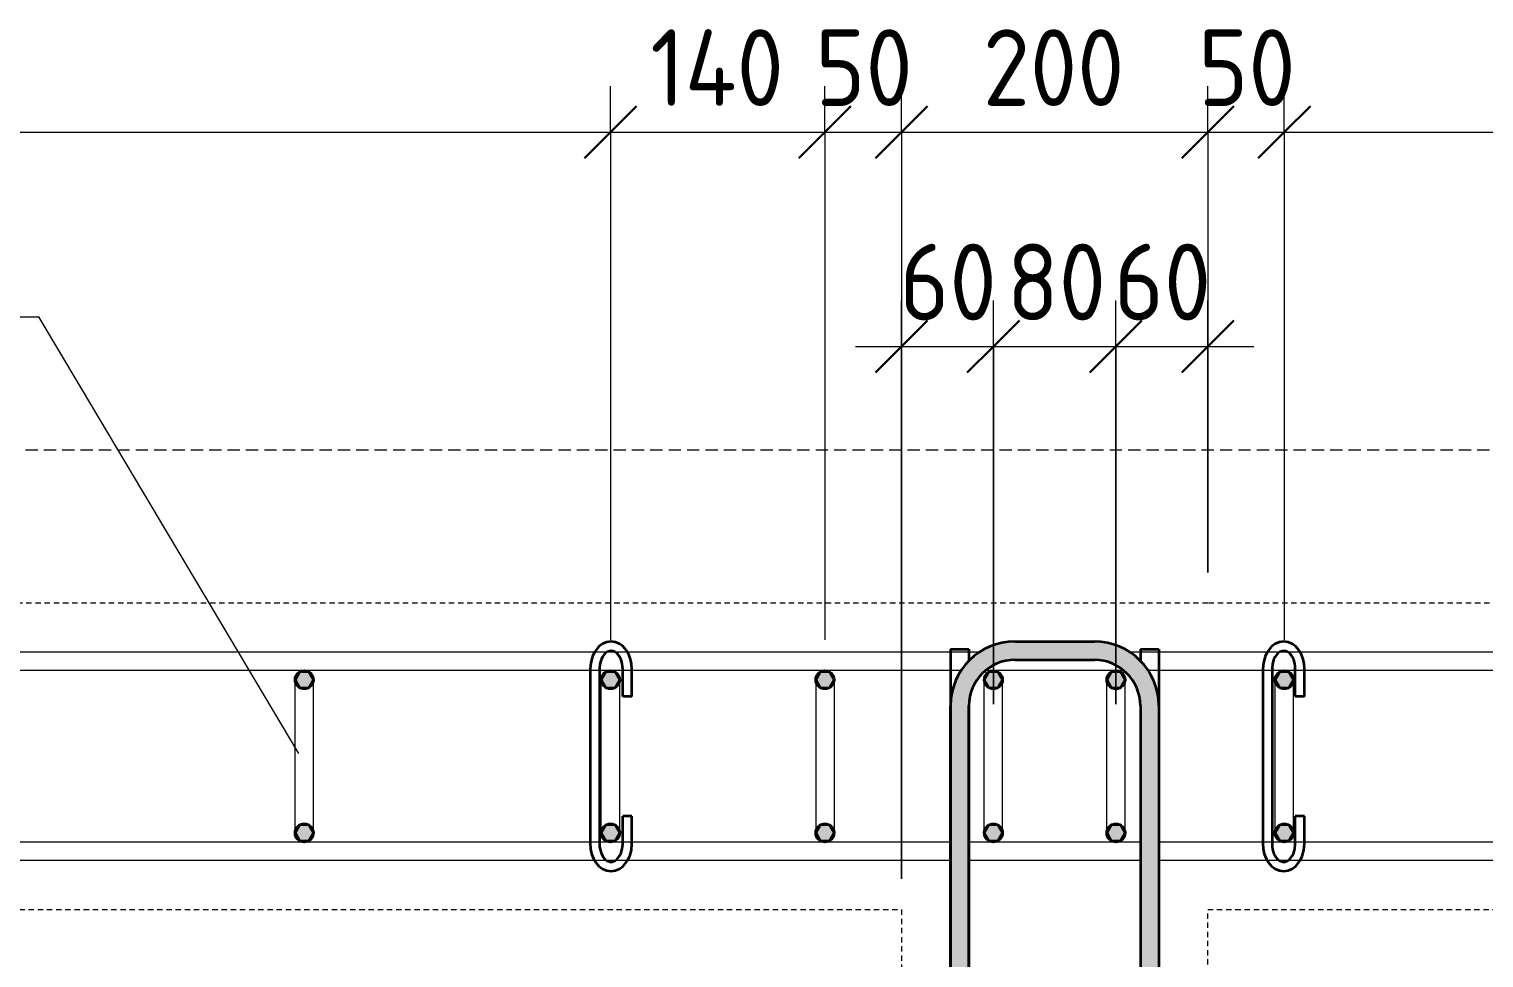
# Model space of a CAD drawing. Header units: millimetres. Extents: x 29094 to 49369, y -2577 to 78616.
# Drawn here: x 31110 to 32060, y 77793 to 78400 of the extents above; entities that cross this region are included whole.
import ezdxf

# ---------------------------------------------------------------- set-up
doc = ezdxf.new("R2010")
doc.units = ezdxf.units.MM
doc.linetypes.add('01 Штриховая _4 мм_', pattern=[6, 3.5, -2.5])
doc.linetypes.add('01 Штриховая _8 мм_', pattern=[12, 8, -4])
for name, color, linetype, lineweight in [('AA_Dim', 7, 'Continuous', 9), ('AA_Dim-20', 7, 'Continuous', 9), ('AA_Vinoska', 7, 'Continuous', 9), ('KR_Armatura', 7, 'Continuous', 20), ('KR_Armatura_Tonkie', 7, 'Continuous', 20)]:
    doc.layers.add(name, color=color, linetype=linetype, lineweight=lineweight)
doc.layers.add('AF_Stena_Опалубка', color=7, linetype='Continuous', lineweight=20, true_color=0x0063c6)
doc.layers.add('KR_Fundament', color=7, linetype='Continuous', lineweight=20, true_color=0x804000)
doc.styles.add('ISOCPEUR_2', font='isocpeur.TTF', dxfattribs={"width": 0.9, "height": 50})
doc.dimstyles.new('00_Точн_3_знака__прозр_', dxfattribs={"dimscale": 304.8, "dimtxt": 50.137748, "dimasz": 0.111549, "dimexe": 0.098425, "dimexo": 0.065617, "dimgap": 0.006562, "dimtad": 1, "dimdec": 3, "dimrnd": 0.001, "dimdsep": 46, "dimtxsty": 'ISOCPEUR_2', "dimblk1": 'OBLIQUE', "dimblk2": 'OBLIQUE', "dimsah": 1, "dimcen": 0.09, "dimdle": 0.098425, "dimazin": 0, "dimtfac": 1, "dimtdec": 4, "dimtix": 1, "dimtmove": 0, "dimatfit": 3, "dimfxl": 1, "dimtvp": 1, "dimtolj": 1, "dimtzin": 0, "dimlwd": 18, "dimlwe": 18, "dimarcsym": 2})

# ---------------------------------------------------------------- blocks, each defined once
blk = doc.blocks.new('DIMBLOCK5-План армирования стен')
at = {"layer": 'AA_Dim-20', "color": 30, "lineweight": 18, "true_color": 0xff8000, "transparency": 16777216}
for p, q in [((30090.06, 78332.62), (30090.06, 78362.62)), ((31490.06, 78332.62), (31490.06, 78362.62)), ((31630.06, 78332.62), (31630.06, 78362.62)), ((30090.06, 78332.62), (31490.06, 78332.62)), ((30090.06, 78332.62), (30090.06, 78001)), ((31490.06, 78332.62), (31490.06, 78001)), ((31630.06, 78332.62), (31630.06, 78001))]:
    blk.add_line(p, q, dxfattribs=at)
at = {"layer": 'AA_Dim-20', "color": 30, "lineweight": 30, "true_color": 0xff8000, "transparency": 16777216}
for p, q in [((30090.06, 78332.62), (30107.06, 78349.62)), ((31490.06, 78332.62), (31507.06, 78349.62)), ((31630.06, 78332.62), (31647.06, 78349.62)), ((30090.06, 78332.62), (30073.06, 78315.62)), ((31490.06, 78332.62), (31473.06, 78315.62)), ((31630.06, 78332.62), (31613.06, 78315.62))]:
    blk.add_line(p, q, dxfattribs=at)
at = {"layer": 'AA_Dim-20', "color": 0, "lineweight": 18, "transparency": 16777216, "insert": (30636.81, 78399.76), "char_height": 50, "width": 367.803, "attachment_point": 1, "line_spacing_factor": 1.135194, "style": 'ISOCPEUR_2'}
blk.add_mtext('7х200=1400', dxfattribs=at)
blk = doc.blocks.new('_None')
blk = doc.blocks.new('DIMBLOCK6-План армирования стен')
at = {"layer": 'AA_Dim-20', "color": 30, "lineweight": 18, "true_color": 0xff8000, "transparency": 16777216}
for p, q in [((31490.06, 78332.62), (31490.06, 78362.62)), ((31630.06, 78332.62), (31630.06, 78362.62)), ((31680.06, 78332.62), (31680.06, 78362.62)), ((31490.06, 78332.62), (31630.06, 78332.62)), ((31490.06, 78332.62), (31490.06, 78001)), ((31630.06, 78332.62), (31630.06, 78001)), ((31680.06, 78332.62), (31680.06, 77845))]:
    blk.add_line(p, q, dxfattribs=at)
at = {"layer": 'AA_Dim-20', "color": 30, "lineweight": 30, "true_color": 0xff8000, "transparency": 16777216}
for p, q in [((31490.06, 78332.62), (31507.06, 78349.62)), ((31630.06, 78332.62), (31647.06, 78349.62)), ((31680.06, 78332.62), (31697.06, 78349.62)), ((31490.06, 78332.62), (31473.06, 78315.62)), ((31630.06, 78332.62), (31613.06, 78315.62)), ((31680.06, 78332.62), (31663.06, 78315.62))]:
    blk.add_line(p, q, dxfattribs=at)
at = {"layer": 'AA_Dim-20', "color": 0, "lineweight": 18, "transparency": 16777216, "insert": (31516.07, 78399.76), "char_height": 50, "width": 105.5731, "attachment_point": 1, "line_spacing_factor": 1.135194, "style": 'ISOCPEUR_2'}
blk.add_mtext('140', dxfattribs=at)
blk = doc.blocks.new('DIMBLOCK7-План армирования стен')
at = {"layer": 'AA_Dim-20', "color": 30, "lineweight": 18, "true_color": 0xff8000, "transparency": 16777216}
for p, q in [((31630.06, 78332.62), (31630.06, 78362.62)), ((31680.06, 78332.62), (31680.06, 78362.62)), ((31880.06, 78332.62), (31880.06, 78362.62)), ((31630.06, 78332.62), (31680.06, 78332.62)), ((31630.06, 78332.62), (31630.06, 78001)), ((31680.06, 78332.62), (31680.06, 77845)), ((31880.06, 78332.62), (31880.06, 78045))]:
    blk.add_line(p, q, dxfattribs=at)
at = {"layer": 'AA_Dim-20', "color": 30, "lineweight": 30, "true_color": 0xff8000, "transparency": 16777216}
for p, q in [((31630.06, 78332.62), (31647.06, 78349.62)), ((31680.06, 78332.62), (31697.06, 78349.62)), ((31880.06, 78332.62), (31897.06, 78349.62)), ((31630.06, 78332.62), (31613.06, 78315.62)), ((31680.06, 78332.62), (31663.06, 78315.62)), ((31880.06, 78332.62), (31863.06, 78315.62))]:
    blk.add_line(p, q, dxfattribs=at)
at = {"layer": 'AA_Dim-20', "color": 0, "lineweight": 18, "transparency": 16777216, "insert": (31623.84, 78399.76), "char_height": 50, "width": 74.9228, "attachment_point": 1, "line_spacing_factor": 1.135194, "style": 'ISOCPEUR_2'}
blk.add_mtext('50', dxfattribs=at)
blk = doc.blocks.new('DIMBLOCK8-План армирования стен')
at = {"layer": 'AA_Dim-20', "color": 30, "lineweight": 18, "true_color": 0xff8000, "transparency": 16777216}
for p, q in [((31680.06, 78332.62), (31680.06, 78362.62)), ((31880.06, 78332.62), (31880.06, 78362.62)), ((31930.06, 78332.62), (31930.06, 78362.62)), ((31680.06, 78332.62), (31880.06, 78332.62)), ((31680.06, 78332.62), (31680.06, 77845)), ((31880.06, 78332.62), (31880.06, 78045)), ((31930.06, 78332.62), (31930.06, 78001))]:
    blk.add_line(p, q, dxfattribs=at)
at = {"layer": 'AA_Dim-20', "color": 30, "lineweight": 30, "true_color": 0xff8000, "transparency": 16777216}
for p, q in [((31680.06, 78332.62), (31697.06, 78349.62)), ((31880.06, 78332.62), (31897.06, 78349.62)), ((31930.06, 78332.62), (31947.06, 78349.62)), ((31680.06, 78332.62), (31663.06, 78315.62)), ((31880.06, 78332.62), (31863.06, 78315.62)), ((31930.06, 78332.62), (31913.06, 78315.62))]:
    blk.add_line(p, q, dxfattribs=at)
at = {"layer": 'AA_Dim-20', "color": 0, "lineweight": 18, "transparency": 16777216, "insert": (31733.23, 78399.76), "char_height": 50, "width": 112.3842, "attachment_point": 1, "line_spacing_factor": 1.135194, "style": 'ISOCPEUR_2'}
blk.add_mtext('200', dxfattribs=at)
blk = doc.blocks.new('DIMBLOCK9-План армирования стен')
at = {"layer": 'AA_Dim-20', "color": 30, "lineweight": 18, "true_color": 0xff8000, "transparency": 16777216}
for p, q in [((31880.06, 78332.62), (31880.06, 78362.62)), ((31930.06, 78332.62), (31930.06, 78362.62)), ((31880.06, 78332.62), (31930.06, 78332.62)), ((31880.06, 78332.62), (31880.06, 78045)), ((31930.06, 78332.62), (31930.06, 78001))]:
    blk.add_line(p, q, dxfattribs=at)
at = {"layer": 'AA_Dim-20', "color": 30, "lineweight": 30, "true_color": 0xff8000, "transparency": 16777216}
for p, q in [((31880.06, 78332.62), (31897.06, 78349.62)), ((31930.06, 78332.62), (31947.06, 78349.62)), ((31880.06, 78332.62), (31863.06, 78315.62)), ((31930.06, 78332.62), (31913.06, 78315.62))]:
    blk.add_line(p, q, dxfattribs=at)
at = {"layer": 'AA_Dim-20', "color": 0, "lineweight": 18, "transparency": 16777216, "insert": (31873.84, 78399.76), "char_height": 50, "width": 74.9228, "attachment_point": 1, "line_spacing_factor": 1.135194, "style": 'ISOCPEUR_2'}
blk.add_mtext('50', dxfattribs=at)
blk = doc.blocks.new('DIMBLOCK10-План армирования стен')
at = {"layer": 'AA_Dim-20', "color": 30, "lineweight": 18, "true_color": 0xff8000, "transparency": 16777216}
for p, q in [((31930.06, 78332.62), (31930.06, 78362.62)), ((33930.06, 78332.62), (33930.06, 78362.62)), ((34030.06, 78332.62), (34030.06, 78362.62)), ((31930.06, 78332.62), (33930.06, 78332.62)), ((31930.06, 78332.62), (31930.06, 78001)), ((33930.06, 78332.62), (33930.06, 78001)), ((34030.06, 78332.62), (34030.06, 78001))]:
    blk.add_line(p, q, dxfattribs=at)
at = {"layer": 'AA_Dim-20', "color": 30, "lineweight": 30, "true_color": 0xff8000, "transparency": 16777216}
for p, q in [((31930.06, 78332.62), (31947.06, 78349.62)), ((33930.06, 78332.62), (33947.06, 78349.62)), ((34030.06, 78332.62), (34047.06, 78349.62)), ((31930.06, 78332.62), (31913.06, 78315.62)), ((33930.06, 78332.62), (33913.06, 78315.62)), ((34030.06, 78332.62), (34013.06, 78315.62))]:
    blk.add_line(p, q, dxfattribs=at)
at = {"layer": 'AA_Dim-20', "color": 0, "lineweight": 18, "transparency": 16777216, "insert": (32763.09, 78399.76), "char_height": 50, "width": 400.7236, "attachment_point": 1, "line_spacing_factor": 1.135194, "style": 'ISOCPEUR_2'}
blk.add_mtext('10х200=2000', dxfattribs=at)
blk = doc.blocks.new('DIMBLOCK40-План армирования стен')
at = {"layer": 'AA_Dim-20', "color": 30, "lineweight": 18, "true_color": 0xff8000, "transparency": 16777216}
for p, q in [((31680.06, 77845), (31680.06, 78222.62)), ((31740.06, 77959), (31740.06, 78222.62)), ((31650.06, 78192.62), (31740.06, 78192.62)), ((31680.06, 78192.62), (31680.06, 77845)), ((31740.06, 78192.62), (31740.06, 77959))]:
    blk.add_line(p, q, dxfattribs=at)
at = {"layer": 'AA_Dim-20', "color": 30, "lineweight": 30, "true_color": 0xff8000, "transparency": 16777216}
for p, q in [((31680.06, 78192.62), (31697.06, 78209.62)), ((31740.06, 78192.62), (31757.06, 78209.62)), ((31680.06, 78192.62), (31663.06, 78175.62)), ((31740.06, 78192.62), (31723.06, 78175.62))]:
    blk.add_line(p, q, dxfattribs=at)
at = {"layer": 'AA_Dim-20', "color": 0, "lineweight": 18, "transparency": 16777216, "insert": (31678.84, 78259.76), "char_height": 50, "width": 74.9228, "attachment_point": 1, "line_spacing_factor": 1.135194, "style": 'ISOCPEUR_2'}
blk.add_mtext('60', dxfattribs=at)
blk = doc.blocks.new('_Oblique')
at = {"color": 0, "linetype": 'ByBlock', "lineweight": -2}
blk.add_line((-0.5, -0.5), (0.5, 0.5), dxfattribs=at)
blk = doc.blocks.new('DIMBLOCK41-План армирования стен')
at = {"layer": 'AA_Dim-20', "color": 30, "lineweight": 18, "true_color": 0xff8000, "transparency": 16777216}
for p, q in [((31740.06, 77959), (31740.06, 78222.62)), ((31820.06, 77959), (31820.06, 78222.62)), ((31740.06, 78192.62), (31820.06, 78192.62)), ((31740.06, 78192.62), (31740.06, 77959)), ((31820.06, 78192.62), (31820.06, 77959))]:
    blk.add_line(p, q, dxfattribs=at)
at = {"layer": 'AA_Dim-20', "color": 30, "lineweight": 30, "true_color": 0xff8000, "transparency": 16777216}
for p, q in [((31740.06, 78192.62), (31757.06, 78209.62)), ((31820.06, 78192.62), (31837.06, 78209.62)), ((31740.06, 78192.62), (31723.06, 78175.62)), ((31820.06, 78192.62), (31803.06, 78175.62))]:
    blk.add_line(p, q, dxfattribs=at)
at = {"layer": 'AA_Dim-20', "color": 0, "lineweight": 18, "transparency": 16777216, "insert": (31748.84, 78259.76), "char_height": 50, "width": 74.9228, "attachment_point": 1, "line_spacing_factor": 1.135194, "style": 'ISOCPEUR_2'}
blk.add_mtext('80', dxfattribs=at)
blk = doc.blocks.new('DIMBLOCK42-План армирования стен')
at = {"layer": 'AA_Dim-20', "color": 30, "lineweight": 18, "true_color": 0xff8000, "transparency": 16777216}
for p, q in [((31820.06, 77959), (31820.06, 78222.62)), ((31880.06, 78045), (31880.06, 78222.62)), ((31820.06, 78192.62), (31910.06, 78192.62)), ((31820.06, 78192.62), (31820.06, 77959)), ((31880.06, 78192.62), (31880.06, 78045))]:
    blk.add_line(p, q, dxfattribs=at)
at = {"layer": 'AA_Dim-20', "color": 30, "lineweight": 30, "true_color": 0xff8000, "transparency": 16777216}
for p, q in [((31820.06, 78192.62), (31837.06, 78209.62)), ((31880.06, 78192.62), (31897.06, 78209.62)), ((31820.06, 78192.62), (31803.06, 78175.62)), ((31880.06, 78192.62), (31863.06, 78175.62))]:
    blk.add_line(p, q, dxfattribs=at)
at = {"layer": 'AA_Dim-20', "color": 0, "lineweight": 18, "transparency": 16777216, "insert": (31818.84, 78259.76), "char_height": 50, "width": 74.9228, "attachment_point": 1, "line_spacing_factor": 1.135194, "style": 'ISOCPEUR_2'}
blk.add_mtext('60', dxfattribs=at)
blk = doc.blocks.new('042_М_Арматуры - Диам длина поз _ Шаг-2260295-План армирования стен')
at = {"layer": 'AA_Vinoska'}
blk.add_line((-7, 0), (7, 0), dxfattribs=at)

msp = doc.modelspace()

# ---------------------------------------------------------------- hatches: boundary and pattern name
at = {"layer": 'KR_Armatura', "lineweight": 35}
h = msp.add_hatch(color=256, dxfattribs=at)
edge = h.paths.add_edge_path()
edge.add_arc((31290.0616, 77975), 6, 0, 360)
for points in [[(31287.0616, 77969.8038), (31293.0616, 77969.8038), (31296.0616, 77975), (31293.0616, 77980.1962), (31287.0616, 77980.1962), (31284.0616, 77975)], [(31492.153, 77969.8038), (31493.0616, 77969.8038), (31496.0616, 77975), (31493.0616, 77980.1962), (31487.0616, 77980.1962), (31484.0616, 77975), (31487.0616, 77969.8038)], [(31627.0616, 77969.8038), (31633.0616, 77969.8038), (31636.0616, 77975), (31633.0616, 77980.1962), (31627.0616, 77980.1962), (31624.0616, 77975)], [(31740.5901, 77969.8038), (31743.0616, 77969.8038), (31746.0616, 77975), (31743.0616, 77980.1962), (31737.0616, 77980.1962), (31734.0616, 77975), (31737.0616, 77969.8038)], [(31823.0616, 77969.8038), (31826.0616, 77975), (31823.0616, 77980.1962), (31817.0616, 77980.1962), (31814.0616, 77975), (31817.0616, 77969.8038)], [(31927.0616, 77969.8038), (31933.0616, 77969.8038), (31936.0616, 77975), (31933.0616, 77980.1962), (31927.0616, 77980.1962), (31924.0616, 77975)], [(31287.0616, 77869.8038), (31293.0616, 77869.8038), (31296.0616, 77875), (31293.0616, 77880.1962), (31287.0616, 77880.1962), (31284.0616, 77875)], [(31492.153, 77869.8038), (31493.0616, 77869.8038), (31496.0616, 77875), (31493.0616, 77880.1962), (31487.0616, 77880.1962), (31484.0616, 77875), (31487.0616, 77869.8038)], [(31627.0616, 77869.8038), (31633.0616, 77869.8038), (31636.0616, 77875), (31633.0616, 77880.1962), (31627.0616, 77880.1962), (31624.0616, 77875)], [(31740.5901, 77869.8038), (31743.0616, 77869.8038), (31746.0616, 77875), (31743.0616, 77880.1962), (31737.0616, 77880.1962), (31734.0616, 77875), (31737.0616, 77869.8038)], [(31823.0616, 77869.8038), (31826.0616, 77875), (31823.0616, 77880.1962), (31817.0616, 77880.1962), (31814.0616, 77875), (31817.0616, 77869.8038)], [(31927.0616, 77869.8038), (31933.0616, 77869.8038), (31936.0616, 77875), (31933.0616, 77880.1962), (31927.0616, 77880.1962), (31924.0616, 77875)]]:
    msp.add_hatch(color=256, dxfattribs=at).paths.add_polyline_path(points)
h = msp.add_hatch(color=256, dxfattribs=at)
edge = h.paths.add_edge_path()
edge.add_arc((31490.0616, 77975), 6, 0, 360)
h = msp.add_hatch(color=256, dxfattribs=at)
edge = h.paths.add_edge_path()
edge.add_arc((31630.0616, 77975), 6, 0, 360)
h = msp.add_hatch(color=256, dxfattribs=at)
edge = h.paths.add_edge_path()
edge.add_arc((31740.0616, 77975), 6, 0, 360)
h = msp.add_hatch(color=256, dxfattribs=at)
edge = h.paths.add_edge_path()
edge.add_arc((31820.0616, 77975), 6, 0, 360)
h = msp.add_hatch(color=256, dxfattribs=at)
edge = h.paths.add_edge_path()
edge.add_arc((31930.0616, 77975), 6, 0, 360)
h = msp.add_hatch(color=256, dxfattribs=at)
edge = h.paths.add_edge_path()
edge.add_arc((31290.0616, 77875), 6, 0, 360)
h = msp.add_hatch(color=256, dxfattribs=at)
edge = h.paths.add_edge_path()
edge.add_arc((31490.0616, 77875), 6, 0, 360)
h = msp.add_hatch(color=256, dxfattribs=at)
edge = h.paths.add_edge_path()
edge.add_arc((31630.0616, 77875), 6, 0, 360)
h = msp.add_hatch(color=256, dxfattribs=at)
edge = h.paths.add_edge_path()
edge.add_arc((31740.0616, 77875), 6, 0, 360)
h = msp.add_hatch(color=256, dxfattribs=at)
edge = h.paths.add_edge_path()
edge.add_arc((31820.0616, 77875), 6, 0, 360)
h = msp.add_hatch(color=256, dxfattribs=at)
edge = h.paths.add_edge_path()
edge.add_arc((31930.0616, 77875), 6, 0, 360)
at = {"layer": 'KR_Armatura_Tonkie'}
for points in [[(31712.0616, 77958), (31724.0616, 77958), (31725.0838, 77965.7646), (31728.0808, 77973), (31732.8484, 77979.2132), (31739.0616, 77983.9808), (31746.297, 77986.9778), (31754.0616, 77988), (31754.0616, 78000), (31743.1912, 77998.5689), (31733.0616, 77994.3731), (31724.3631, 77987.6985), (31717.6885, 77979), (31713.4927, 77968.8704)], [(31806.0616, 77988), (31806.0616, 78000), (31754.0616, 78000), (31754.0616, 77988)], [(31836.0616, 77958), (31848.0616, 77958), (31846.6305, 77968.8704), (31842.4347, 77979), (31835.7601, 77987.6985), (31827.0616, 77994.3731), (31816.932, 77998.5689), (31806.0616, 78000), (31806.0616, 77988), (31813.8262, 77986.9778), (31821.0616, 77983.9808), (31827.2748, 77979.2132), (31832.0424, 77973), (31835.0394, 77965.7646)], [(31712.0616, 77500), (31724.0616, 77500), (31724.0616, 77958), (31712.0616, 77958), (31712.0616, 77522.4334)], [(31848.0616, 77500), (31848.0616, 77958), (31836.0616, 77958), (31836.0616, 77500)]]:
    msp.add_hatch(color=256, dxfattribs=at).paths.add_polyline_path(points)

# ---------------------------------------------------------------- linework, layer by layer
at = {"layer": 'AA_Vinoska'}
msp.add_line((31286.6356, 77926.9221), (31116.8145, 78212.0667), dxfattribs=at)
at = {"layer": 'AF_Stena_Опалубка', "linetype": '01 Штриховая _4 мм_'}
for p, q in [((31880.0616, 78025), (29940.0616, 78025)), ((34080.0616, 78025), (31880.0616, 78025)), ((29940.0616, 77825), (31680.0616, 77825)), ((31680.0616, 77825), (31680.0616, 76535)), ((31880.0616, 76535), (31880.0616, 77825)), ((31880.0616, 77825), (34080.0616, 77825))]:
    msp.add_line(p, q, dxfattribs=at)
at = {"layer": 'KR_Armatura', "lineweight": 35}
for p, q in [((31287.0616, 77980.1962), (31284.0616, 77975)), ((31284.0616, 77975), (31287.0616, 77969.8038)), ((31293.0616, 77980.1962), (31287.0616, 77980.1962)), ((31296.0616, 77975), (31293.0616, 77980.1962)), ((31293.0616, 77969.8038), (31296.0616, 77975)), ((31487.0616, 77980.1962), (31484.0616, 77975)), ((31484.0616, 77975), (31487.0616, 77969.8038)), ((31493.0616, 77980.1962), (31487.0616, 77980.1962)), ((31496.0616, 77975), (31493.0616, 77980.1962)), ((31493.0616, 77969.8038), (31496.0616, 77975)), ((31627.0616, 77980.1962), (31624.0616, 77975)), ((31624.0616, 77975), (31627.0616, 77969.8038)), ((31633.0616, 77980.1962), (31627.0616, 77980.1962)), ((31636.0616, 77975), (31633.0616, 77980.1962)), ((31633.0616, 77969.8038), (31636.0616, 77975)), ((31737.0616, 77980.1962), (31734.0616, 77975)), ((31734.0616, 77975), (31737.0616, 77969.8038)), ((31743.0616, 77980.1962), (31737.0616, 77980.1962)), ((31746.0616, 77975), (31743.0616, 77980.1962)), ((31743.0616, 77969.8038), (31746.0616, 77975)), ((31817.0616, 77980.1962), (31814.0616, 77975)), ((31814.0616, 77975), (31817.0616, 77969.8038)), ((31823.0616, 77980.1962), (31817.0616, 77980.1962)), ((31826.0616, 77975), (31823.0616, 77980.1962)), ((31823.0616, 77969.8038), (31826.0616, 77975)), ((31927.0616, 77980.1962), (31924.0616, 77975)), ((31924.0616, 77975), (31927.0616, 77969.8038)), ((31933.0616, 77980.1962), (31927.0616, 77980.1962)), ((31936.0616, 77975), (31933.0616, 77980.1962)), ((31933.0616, 77969.8038), (31936.0616, 77975)), ((31287.0616, 77969.8038), (31293.0616, 77969.8038)), ((31487.0616, 77969.8038), (31492.153, 77969.8038)), ((31492.153, 77969.8038), (31493.0616, 77969.8038)), ((31627.0616, 77969.8038), (31633.0616, 77969.8038)), ((31737.0616, 77969.8038), (31740.5901, 77969.8038)), ((31740.5901, 77969.8038), (31743.0616, 77969.8038)), ((31817.0616, 77969.8038), (31823.0616, 77969.8038)), ((31927.0616, 77969.8038), (31933.0616, 77969.8038)), ((31287.0616, 77880.1962), (31284.0616, 77875)), ((31293.0616, 77880.1962), (31287.0616, 77880.1962)), ((31296.0616, 77875), (31293.0616, 77880.1962)), ((31487.0616, 77880.1962), (31484.0616, 77875)), ((31493.0616, 77880.1962), (31487.0616, 77880.1962)), ((31496.0616, 77875), (31493.0616, 77880.1962)), ((31627.0616, 77880.1962), (31624.0616, 77875)), ((31633.0616, 77880.1962), (31627.0616, 77880.1962)), ((31636.0616, 77875), (31633.0616, 77880.1962)), ((31737.0616, 77880.1962), (31734.0616, 77875)), ((31743.0616, 77880.1962), (31737.0616, 77880.1962)), ((31746.0616, 77875), (31743.0616, 77880.1962)), ((31817.0616, 77880.1962), (31814.0616, 77875)), ((31823.0616, 77880.1962), (31817.0616, 77880.1962)), ((31826.0616, 77875), (31823.0616, 77880.1962)), ((31927.0616, 77880.1962), (31924.0616, 77875)), ((31933.0616, 77880.1962), (31927.0616, 77880.1962)), ((31936.0616, 77875), (31933.0616, 77880.1962)), ((31284.0616, 77875), (31287.0616, 77869.8038)), ((31287.0616, 77869.8038), (31293.0616, 77869.8038)), ((31293.0616, 77869.8038), (31296.0616, 77875)), ((31484.0616, 77875), (31487.0616, 77869.8038)), ((31487.0616, 77869.8038), (31492.153, 77869.8038)), ((31492.153, 77869.8038), (31493.0616, 77869.8038)), ((31493.0616, 77869.8038), (31496.0616, 77875)), ((31624.0616, 77875), (31627.0616, 77869.8038)), ((31627.0616, 77869.8038), (31633.0616, 77869.8038)), ((31633.0616, 77869.8038), (31636.0616, 77875)), ((31734.0616, 77875), (31737.0616, 77869.8038)), ((31737.0616, 77869.8038), (31740.5901, 77869.8038)), ((31740.5901, 77869.8038), (31743.0616, 77869.8038)), ((31743.0616, 77869.8038), (31746.0616, 77875)), ((31814.0616, 77875), (31817.0616, 77869.8038)), ((31817.0616, 77869.8038), (31823.0616, 77869.8038)), ((31823.0616, 77869.8038), (31826.0616, 77875)), ((31924.0616, 77875), (31927.0616, 77869.8038)), ((31927.0616, 77869.8038), (31933.0616, 77869.8038)), ((31933.0616, 77869.8038), (31936.0616, 77875))]:
    msp.add_line(p, q, dxfattribs=at)
for centre in [(31290.0616, 77975), (31490.0616, 77975), (31630.0616, 77975), (31740.0616, 77975), (31820.0616, 77975), (31930.0616, 77975), (31290.0616, 77875), (31490.0616, 77875), (31630.0616, 77875), (31740.0616, 77875), (31820.0616, 77875), (31930.0616, 77875)]:
    msp.add_circle(centre, 6, dxfattribs=at)
at = {"layer": 'KR_Armatura_Tonkie'}
for p, q in [((31731.2722, 77993), (29888.851, 77993)), ((34131.2722, 77993), (31828.851, 77993)), ((31719.2232, 77981), (29900.9, 77981)), ((31284.0616, 77939), (31284.0616, 77975)), ((31296.0616, 77939), (31296.0616, 77975)), ((31484.0616, 77939), (31484.0616, 77975)), ((31496.0616, 77939), (31496.0616, 77975)), ((31624.0616, 77975), (31624.0616, 77939)), ((31636.0616, 77975), (31636.0616, 77939)), ((31734.0616, 77939), (31734.0616, 77975)), ((31824.9462, 77981), (31735.177, 77981)), ((31746.0616, 77939), (31746.0616, 77975)), ((31814.0616, 77939), (31814.0616, 77975)), ((31826.0616, 77939), (31826.0616, 77975)), ((34119.2232, 77981), (31840.9, 77981)), ((31924.0616, 77939), (31924.0616, 77975)), ((31936.0616, 77939), (31936.0616, 77975)), ((31284.0616, 77911), (31284.0616, 77939)), ((31296.0616, 77911), (31296.0616, 77939)), ((31484.0616, 77911), (31484.0616, 77939)), ((31496.0616, 77911), (31496.0616, 77939)), ((31624.0616, 77939), (31624.0616, 77911)), ((31636.0616, 77939), (31636.0616, 77911)), ((31734.0616, 77911), (31734.0616, 77939)), ((31746.0616, 77911), (31746.0616, 77939)), ((31814.0616, 77911), (31814.0616, 77939)), ((31826.0616, 77911), (31826.0616, 77939)), ((31924.0616, 77911), (31924.0616, 77939)), ((31936.0616, 77911), (31936.0616, 77939)), ((31284.0616, 77875), (31284.0616, 77911)), ((31296.0616, 77875), (31296.0616, 77911)), ((31484.0616, 77875), (31484.0616, 77911)), ((31496.0616, 77875), (31496.0616, 77911)), ((31624.0616, 77911), (31624.0616, 77875)), ((31636.0616, 77911), (31636.0616, 77875)), ((31734.0616, 77875), (31734.0616, 77911)), ((31746.0616, 77875), (31746.0616, 77911)), ((31814.0616, 77875), (31814.0616, 77911)), ((31826.0616, 77875), (31826.0616, 77911)), ((31924.0616, 77875), (31924.0616, 77911)), ((31936.0616, 77875), (31936.0616, 77911)), ((31712.0616, 77869), (29908.0616, 77869)), ((31836.0616, 77869), (31724.0616, 77869)), ((34112.0616, 77869), (31848.0616, 77869)), ((31712.0616, 77857), (29908.0616, 77857)), ((31836.0616, 77857), (31724.0616, 77857)), ((34112.0616, 77857), (31848.0616, 77857))]:
    msp.add_line(p, q, dxfattribs=at)
at = {"layer": 'KR_Armatura_Tonkie', "lineweight": 35}
for p, q in [((31479.6427, 77993.0217), (31478.276, 77990.1316)), ((31482.4833, 77996.6525), (31479.6427, 77993.0217)), ((31484.8612, 77998.4468), (31482.4833, 77996.6525)), ((31486.6042, 77992.2916), (31484.8322, 77990.0101)), ((31487.5549, 77999.5997), (31484.8612, 77998.4468)), ((31487.8939, 77993.2696), (31486.6042, 77992.2916)), ((31490.4365, 78000), (31487.5549, 77999.5997)), ((31490.4365, 77994), (31487.8939, 77993.2696)), ((31493.3181, 77999.5997), (31490.4365, 78000)), ((31491.7078, 77993.6348), (31490.4365, 77994)), ((31492.9791, 77993.2696), (31491.7078, 77993.6348)), ((31494.2687, 77992.2916), (31492.9791, 77993.2696)), ((31496.0118, 77998.4468), (31493.3181, 77999.5997)), ((31495.487, 77990.8746), (31494.2687, 77992.2916)), ((31498.3896, 77996.6525), (31496.0118, 77998.4468)), ((31500.386, 77994.3387), (31498.3896, 77996.6525)), ((31501.968, 77991.6151), (31500.386, 77994.3387)), ((31503.1148, 77988.5835), (31501.968, 77991.6151)), ((31712.0616, 77995), (31712.0616, 76365)), ((31712.0616, 77995), (31724.0616, 77995)), ((31724.0616, 77995), (31724.0616, 77987.3055)), ((31754.0616, 78000), (31806.0616, 78000)), ((31836.0616, 77995), (31836.0616, 77987.3055)), ((31836.0616, 77995), (31848.0616, 77995)), ((31848.0616, 77995), (31848.0616, 76365)), ((31918.8446, 77993.0217), (31917.4779, 77990.1316)), ((31921.6852, 77996.6525), (31918.8446, 77993.0217)), ((31924.063, 77998.4468), (31921.6852, 77996.6525)), ((31925.8061, 77992.2916), (31924.034, 77990.0101)), ((31926.7567, 77999.5997), (31924.063, 77998.4468)), ((31927.0957, 77993.2696), (31925.8061, 77992.2916)), ((31929.6383, 78000), (31926.7567, 77999.5997)), ((31929.6383, 77994), (31927.0957, 77993.2696)), ((31932.5199, 77999.5997), (31929.6383, 78000)), ((31930.9096, 77993.6348), (31929.6383, 77994)), ((31932.1809, 77993.2696), (31930.9096, 77993.6348)), ((31933.4706, 77992.2916), (31932.1809, 77993.2696)), ((31935.2136, 77998.4468), (31932.5199, 77999.5997)), ((31934.6888, 77990.8746), (31933.4706, 77992.2916)), ((31937.5915, 77996.6525), (31935.2136, 77998.4468)), ((31939.5878, 77994.3387), (31937.5915, 77996.6525)), ((31941.1699, 77991.6151), (31939.5878, 77994.3387)), ((31942.3166, 77988.5835), (31941.1699, 77991.6151)), ((31476.8308, 77982.2101), (31476.8299, 77982)), ((31476.8299, 77982), (31476.8299, 77868)), ((31477.1937, 77986.1679), (31476.8308, 77982.2101)), ((31478.276, 77990.1316), (31477.1937, 77986.1679)), ((31482.8408, 77982.6319), (31482.8299, 77982)), ((31482.8299, 77982), (31482.8299, 77868)), ((31483.1018, 77985.1215), (31482.8408, 77982.6319)), ((31483.8885, 77988.0103), (31483.1018, 77985.1215)), ((31484.8322, 77990.0101), (31483.8885, 77988.0103)), ((31496.0408, 77990.0101), (31495.487, 77990.8746)), ((31496.9844, 77988.0103), (31496.0408, 77990.0101)), ((31497.6531, 77985.7251), (31496.9844, 77988.0103)), ((31497.9447, 77983.888), (31497.6531, 77985.7251)), ((31498.0431, 77982), (31497.9447, 77983.888)), ((31498.0431, 77964), (31498.0431, 77982)), ((31503.81, 77985.3442), (31503.1148, 77988.5835)), ((31504.0431, 77982), (31503.81, 77985.3442)), ((31504.0431, 77964), (31504.0431, 77982)), ((31754.0616, 77988), (31806.0616, 77988)), ((31916.0326, 77982.2101), (31916.0317, 77982)), ((31916.0317, 77982), (31916.0317, 77868)), ((31916.3956, 77986.1679), (31916.0326, 77982.2101)), ((31917.4779, 77990.1316), (31916.3956, 77986.1679)), ((31922.0427, 77982.6319), (31922.0317, 77982)), ((31922.0317, 77982), (31922.0317, 77868)), ((31922.3036, 77985.1215), (31922.0427, 77982.6319)), ((31923.0904, 77988.0103), (31922.3036, 77985.1215)), ((31924.034, 77990.0101), (31923.0904, 77988.0103)), ((31935.2426, 77990.0101), (31934.6888, 77990.8746)), ((31936.1863, 77988.0103), (31935.2426, 77990.0101)), ((31936.8549, 77985.7251), (31936.1863, 77988.0103)), ((31937.1465, 77983.888), (31936.8549, 77985.7251)), ((31937.2449, 77982), (31937.1465, 77983.888)), ((31937.2449, 77964), (31937.2449, 77982)), ((31943.0119, 77985.3442), (31942.3166, 77988.5835)), ((31943.2449, 77982), (31943.0119, 77985.3442)), ((31943.2449, 77964), (31943.2449, 77982)), ((31504.0431, 77964), (31498.0431, 77964)), ((31943.2449, 77964), (31937.2449, 77964)), ((31712.0616, 77500), (31712.0616, 77958)), ((31724.0616, 77958), (31724.0616, 76402)), ((31724.0616, 77500), (31724.0616, 77958)), ((31836.0616, 77958), (31836.0616, 76402)), ((31836.0616, 77958), (31836.0616, 77500)), ((31848.0616, 77958), (31848.0616, 77500)), ((31504.0431, 77886), (31498.0431, 77886)), ((31498.0431, 77868), (31498.0431, 77886)), ((31504.0431, 77868), (31504.0431, 77886)), ((31943.2449, 77886), (31937.2449, 77886)), ((31937.2449, 77868), (31937.2449, 77886)), ((31943.2449, 77868), (31943.2449, 77886)), ((31476.8299, 77868), (31477.0629, 77864.6558)), ((31482.8299, 77868), (31482.9283, 77866.112)), ((31498.0321, 77867.3681), (31498.0431, 77868)), ((31504.0422, 77867.7899), (31504.0431, 77868)), ((31916.0317, 77868), (31916.2648, 77864.6558)), ((31922.0317, 77868), (31922.1301, 77866.112)), ((31937.2339, 77867.3681), (31937.2449, 77868)), ((31943.244, 77867.7899), (31943.2449, 77868)), ((31477.0629, 77864.6558), (31477.7582, 77861.4165)), ((31477.7582, 77861.4165), (31478.9049, 77858.3849)), ((31478.9049, 77858.3849), (31480.487, 77855.6613)), ((31482.9283, 77866.112), (31483.2199, 77864.2749)), ((31483.2199, 77864.2749), (31483.8885, 77861.9897)), ((31483.8885, 77861.9897), (31484.8322, 77859.9899)), ((31484.8322, 77859.9899), (31485.386, 77859.1254)), ((31485.386, 77859.1254), (31486.6042, 77857.7084)), ((31494.2687, 77857.7084), (31496.0408, 77859.9899)), ((31496.0408, 77859.9899), (31496.9844, 77861.9897)), ((31496.9844, 77861.9897), (31497.7712, 77864.8785)), ((31497.7712, 77864.8785), (31498.0321, 77867.3681)), ((31501.2302, 77856.9783), (31502.5969, 77859.8684)), ((31502.5969, 77859.8684), (31503.6792, 77863.8321)), ((31503.6792, 77863.8321), (31504.0422, 77867.7899)), ((31916.2648, 77864.6558), (31916.96, 77861.4165)), ((31916.96, 77861.4165), (31918.1068, 77858.3849)), ((31918.1068, 77858.3849), (31919.6888, 77855.6613)), ((31922.1301, 77866.112), (31922.4217, 77864.2749)), ((31922.4217, 77864.2749), (31923.0904, 77861.9897)), ((31923.0904, 77861.9897), (31924.034, 77859.9899)), ((31924.034, 77859.9899), (31924.5878, 77859.1254)), ((31924.5878, 77859.1254), (31925.8061, 77857.7084)), ((31933.4706, 77857.7084), (31935.2426, 77859.9899)), ((31935.2426, 77859.9899), (31936.1863, 77861.9897)), ((31936.1863, 77861.9897), (31936.973, 77864.8785)), ((31936.973, 77864.8785), (31937.2339, 77867.3681)), ((31940.4321, 77856.9783), (31941.7988, 77859.8684)), ((31941.7988, 77859.8684), (31942.8811, 77863.8321)), ((31942.8811, 77863.8321), (31943.244, 77867.7899)), ((31480.487, 77855.6613), (31482.4833, 77853.3475)), ((31482.4833, 77853.3475), (31484.8612, 77851.5532)), ((31484.8612, 77851.5532), (31487.5549, 77850.4003)), ((31486.6042, 77857.7084), (31487.8939, 77856.7304)), ((31487.5549, 77850.4003), (31490.4365, 77850)), ((31487.8939, 77856.7304), (31489.1652, 77856.3652)), ((31489.1652, 77856.3652), (31490.4365, 77856)), ((31490.4365, 77856), (31492.9791, 77856.7304)), ((31490.4365, 77850), (31493.3181, 77850.4003)), ((31492.9791, 77856.7304), (31494.2687, 77857.7084)), ((31493.3181, 77850.4003), (31496.0118, 77851.5532)), ((31496.0118, 77851.5532), (31498.3896, 77853.3475)), ((31498.3896, 77853.3475), (31501.2302, 77856.9783)), ((31919.6888, 77855.6613), (31921.6852, 77853.3475)), ((31921.6852, 77853.3475), (31924.063, 77851.5532)), ((31924.063, 77851.5532), (31926.7567, 77850.4003)), ((31925.8061, 77857.7084), (31927.0957, 77856.7304)), ((31926.7567, 77850.4003), (31929.6383, 77850)), ((31927.0957, 77856.7304), (31928.367, 77856.3652)), ((31928.367, 77856.3652), (31929.6383, 77856)), ((31929.6383, 77856), (31932.1809, 77856.7304)), ((31929.6383, 77850), (31932.5199, 77850.4003)), ((31932.1809, 77856.7304), (31933.4706, 77857.7084)), ((31932.5199, 77850.4003), (31935.2136, 77851.5532)), ((31935.2136, 77851.5532), (31937.5915, 77853.3475)), ((31937.5915, 77853.3475), (31940.4321, 77856.9783))]:
    msp.add_line(p, q, dxfattribs=at)
for centre, radius, start, end in [((31754.0616, 77958), 42, 90, 180), ((31806.0616, 77958), 42, 0, 90), ((31754.0616, 77958), 30, 90, 180), ((31806.0616, 77958), 30, 360, 90)]:
    msp.add_arc(centre, radius, start, end, dxfattribs=at)
at = {"layer": 'KR_Armatura_Tonkie'}
for centre, start, end in [((31290.0616, 77975), 0, 180), ((31490.0616, 77975), 0, 180), ((31630.0616, 77975), 0, 180), ((31740.0616, 77975), 0, 180), ((31820.0616, 77975), 0, 180), ((31930.0616, 77975), 0, 180), ((31290.0616, 77875), 180, 0), ((31490.0616, 77875), 180, 0), ((31630.0616, 77875), 180, 0), ((31740.0616, 77875), 180, 0), ((31820.0616, 77875), 180, 0), ((31930.0616, 77875), 180, 0)]:
    msp.add_arc(centre, 6, start, end, dxfattribs=at)
at = {"layer": 'KR_Fundament', "linetype": '01 Штриховая _8 мм_'}
msp.add_line((34380.0616, 78125), (29640.0616, 78125), dxfattribs=at)

# ---------------------------------------------------------------- block references
at = {"layer": 'AA_Vinoska', "xscale": 19.99999999999999, "yscale": 19.99999999999999, "zscale": 19.99999999999999}
msp.add_blockref('042_М_Арматуры - Диам длина поз _ Шаг-2260295-План армирования стен', (30976.8145, 78212.0667), dxfattribs=at)

# ---------------------------------------------------------------- dimensions: what is measured, and where the dimension line sits
at = {"layer": 'AA_Dim', "color": 30, "lineweight": 18, "true_color": 0xff8000}
for base, p1, p2, text, override, picture, middle in [((31490.0616, 78332.625), (30090.0616, 77981), (31490.0616, 77981), '7х200=1400', {"dimpost": '<>', "dimblk1": 'None', "dimblk2": 'None', "dimsah": 1, "dimfxl": 1400}, 'DIMBLOCK5-План армирования стен', (30790.0616, 78359.625)), ((31630.0616, 78332.625), (31490.0616, 77981), (31630.0616, 77981), '140', {"dimpost": '<>', "dimblk1": 'None', "dimblk2": 'None', "dimsah": 1, "dimfxl": 140}, 'DIMBLOCK6-План армирования стен', (31560.0616, 78359.625)), ((31680.0616, 78332.625), (31630.0616, 77981), (31680.0616, 77825), '50', {"dimpost": '<>', "dimblk1": 'None', "dimblk2": 'None', "dimsah": 1, "dimfxl": 163.816971}, 'DIMBLOCK7-План армирования стен', (31655.0616, 78359.625)), ((31880.0616, 78332.625), (31680.0616, 77825), (31880.0616, 78025), '200', {"dimpost": '<>', "dimblk1": 'None', "dimblk2": 'None', "dimsah": 1, "dimfxl": 282.842712}, 'DIMBLOCK8-План армирования стен', (31780.0616, 78359.625)), ((31930.0616, 78332.625), (31880.0616, 78025), (31930.0616, 77981), '50', {"dimpost": '<>', "dimblk1": 'None', "dimblk2": 'None', "dimsah": 1, "dimfxl": 66.603303}, 'DIMBLOCK9-План армирования стен', (31905.0616, 78359.625)), ((33930.0616, 78332.625), (31930.0616, 77981), (33930.0616, 77981), '10х200=2000', {"dimpost": '<>', "dimblk1": 'None', "dimblk2": 'None', "dimsah": 1, "dimfxl": 2000}, 'DIMBLOCK10-План армирования стен', (32930.0616, 78359.625))]:
    dim = msp.add_linear_dim(base=base, p1=p1, p2=p2, text=text, dimstyle='00_Точн_3_знака__прозр_', override=override, dxfattribs=at)
    dim.commit()
    dim.dimension.update_dxf_attribs({"geometry": picture, "text_midpoint": middle})
for base, p1, p2, override, picture, middle in [((31740.0616, 78192.625), (31680.0616, 77825), (31740.0616, 77939), {"dimpost": '<>', "dimfxl": 128.825463}, 'DIMBLOCK40-План армирования стен', (31710.0616, 78219.625)), ((31820.0616, 78192.625), (31740.0616, 77939), (31820.0616, 77939), {"dimpost": '<>', "dimfxl": 80}, 'DIMBLOCK41-План армирования стен', (31780.0616, 78219.625)), ((31880.0616, 78192.625), (31820.0616, 77939), (31880.0616, 78025), {"dimpost": '<>', "dimfxl": 104.861814}, 'DIMBLOCK42-План армирования стен', (31850.0616, 78219.625))]:
    dim = msp.add_linear_dim(base=base, p1=p1, p2=p2, dimstyle='00_Точн_3_знака__прозр_', override=override, dxfattribs=at)
    dim.commit()
    dim.dimension.update_dxf_attribs({"geometry": picture, "text_midpoint": middle})

doc.saveas('drawing.dxf')
